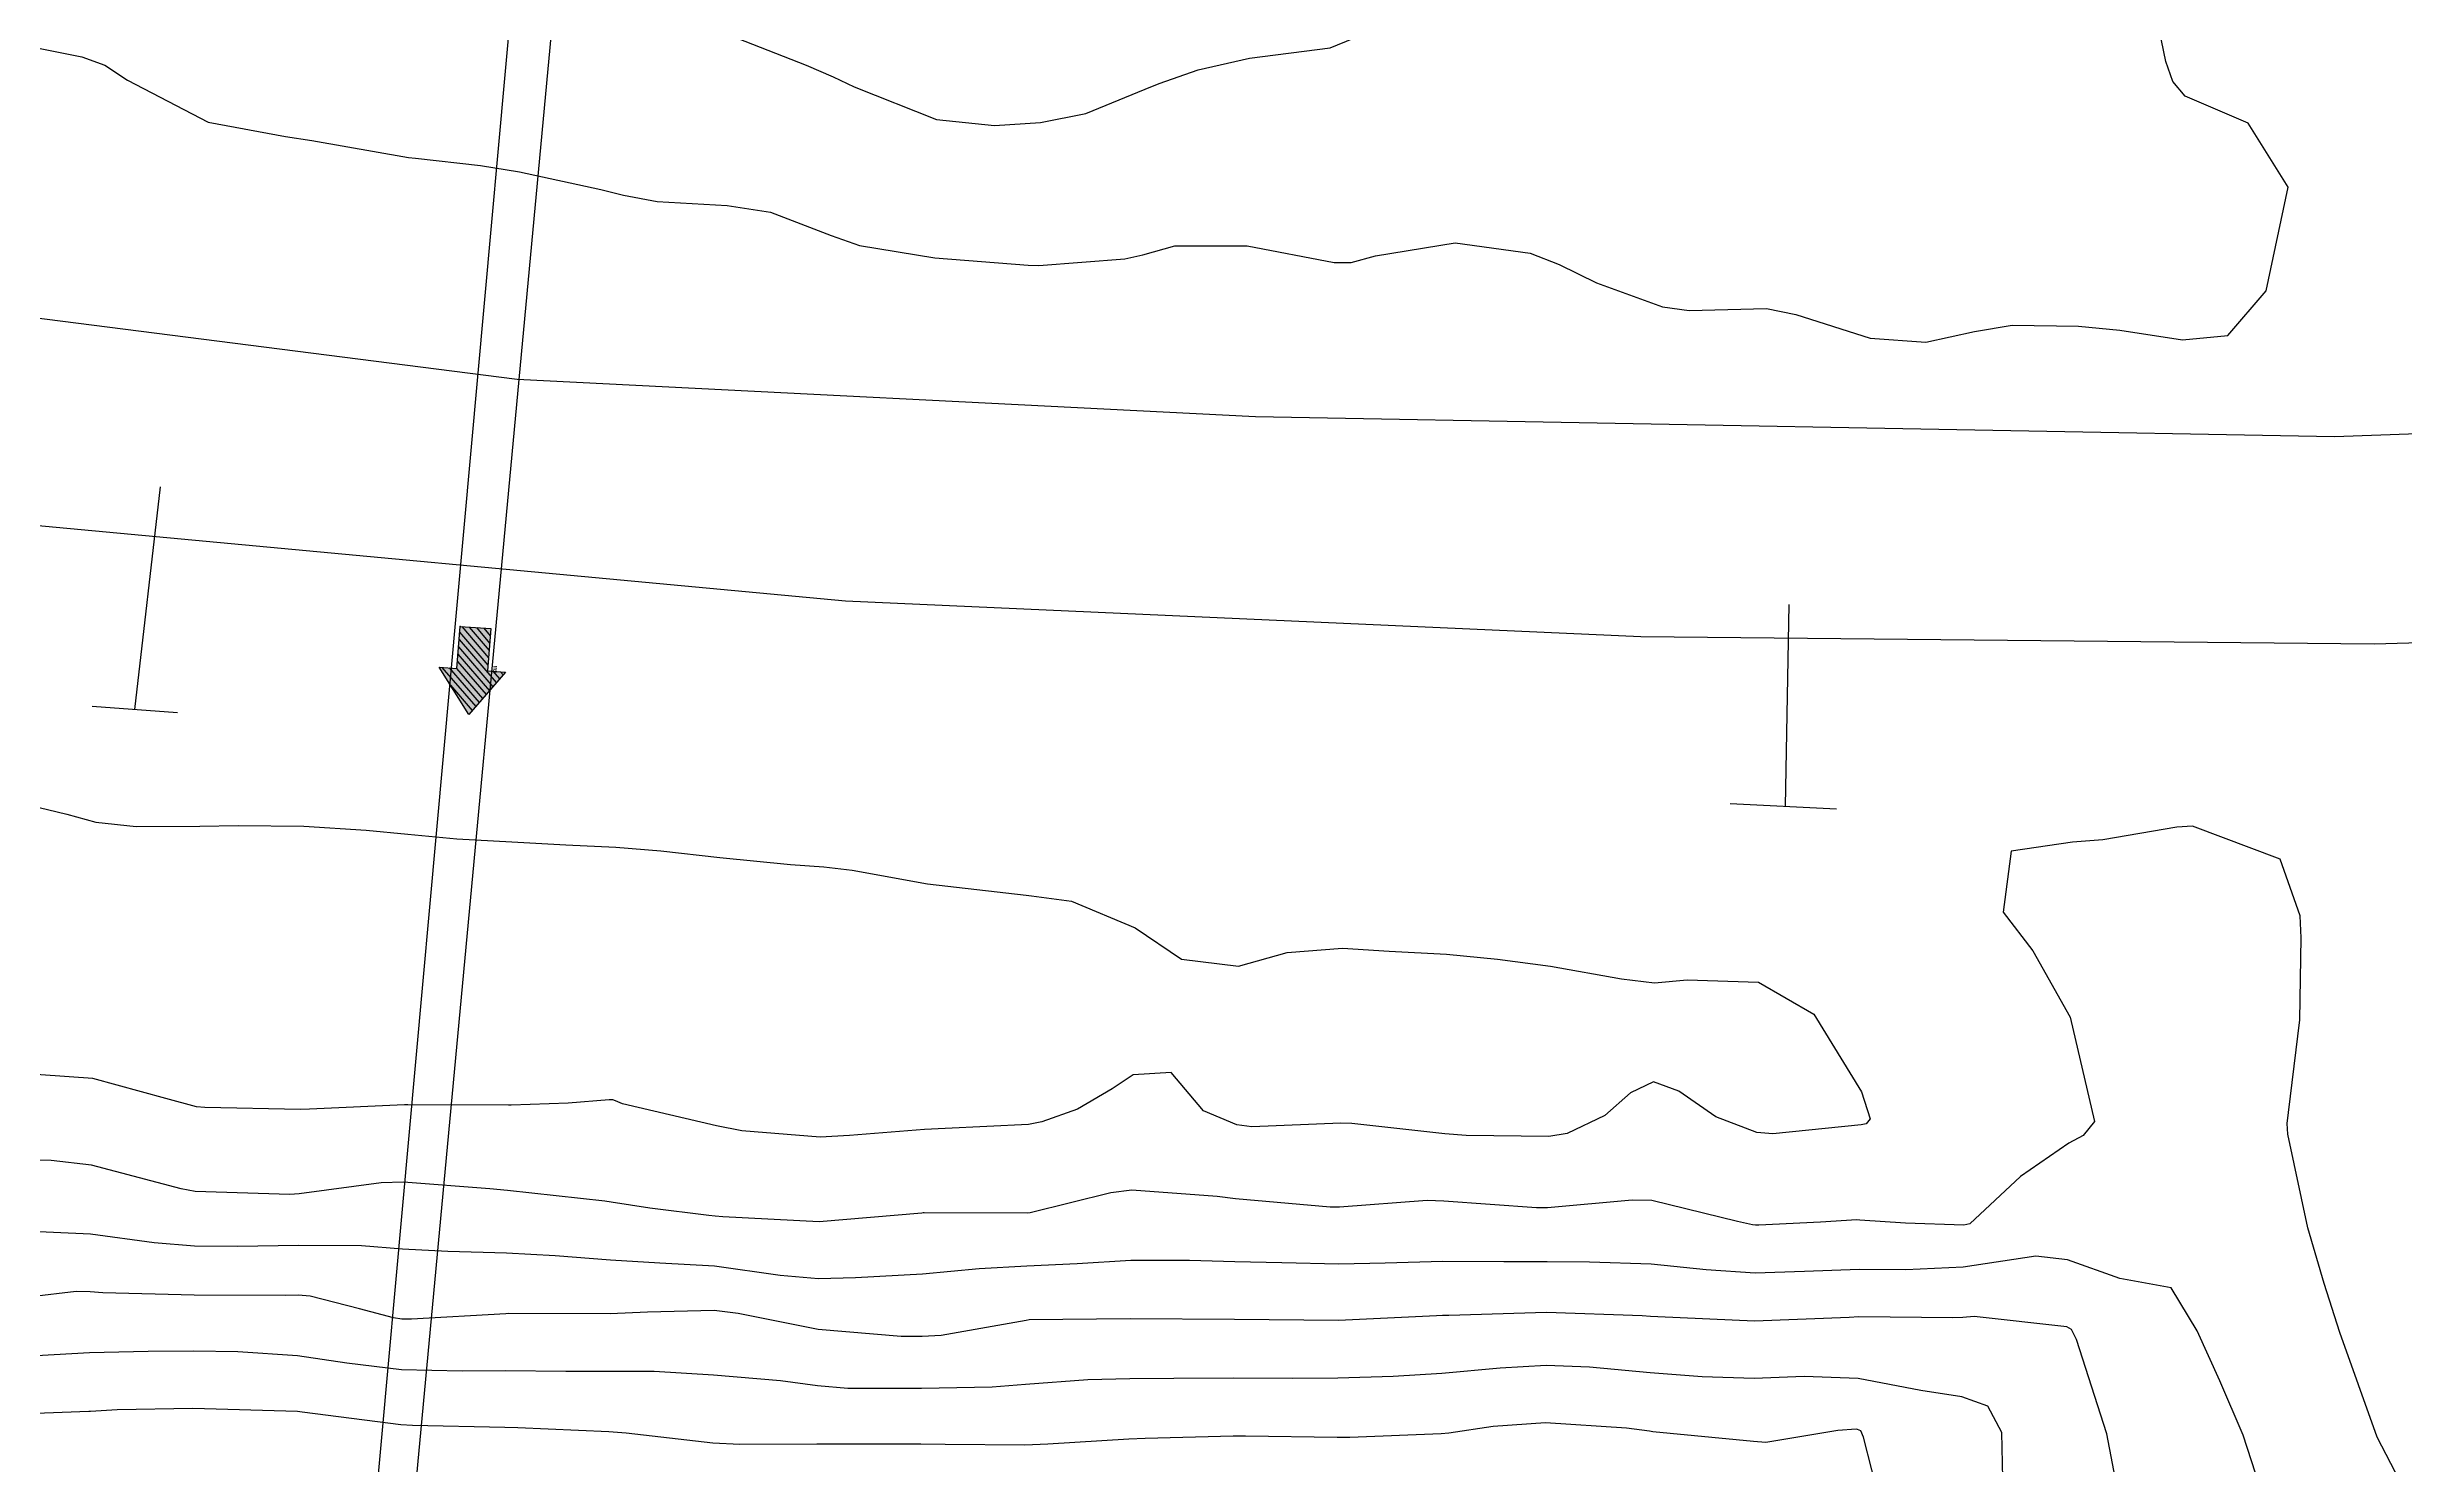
# Model space of a CAD drawing. Header units: metres. Extents: x 298520 to 308411, y 7433745 to 7450750.
# Drawn here: x 299296.24 to 299341.56, y 7449506.97 to 7449534.21 of the extents above; entities that cross this region are included whole.
import ezdxf

# ---------------------------------------------------------------- set-up
doc = ezdxf.new("R2010")
doc.units = ezdxf.units.M
doc.header["$LTSCALE"] = 10
doc.linetypes.add('CONTINUO', pattern=[0])
doc.linetypes.add('TRACEJADO', pattern=[8.7, 8, -0.7])
doc.layers.get('0').update_dxf_attribs({"color": 45})
for name, color, linetype in [('Curvas de Nivel 1m', 11, 'Continuous'), ('Curvas de Nivel 5m', 15, 'Continuous'), ('GALERIA', 45, 'Continuous'), ('Linha Férrea', 251, 'TRACKS'), ('Pórtico', 62, 'Continuous'), ('TEXTO', 45, 'Continuous')]:
    doc.layers.add(name, color=color, linetype=linetype)
doc.styles.add('SIMPLEX', font='simplex', dxfattribs={"height": 0.2})
doc.styles.get("Standard").update_dxf_attribs({"font": 'simplex.shx'})
doc.linetypes.add('TRACKS', pattern='A,0.15,[130,ltypeshp.shx,S=0.25,R=0,X=0,Y=0],0.15', length=0.3)

# ---------------------------------------------------------------- blocks, each defined once
blk = doc.blocks.new('SIMB_PONTO')
at = {"color": 0}
blk.add_point((0, 0), dxfattribs=at)
for tag in ['desc:', 'cota:', 'pto:']:
    blk.add_attdef(tag, (0, 0), '', height=1)

msp = doc.modelspace()

# ---------------------------------------------------------------- hatches: boundary and pattern name
at = {"layer": 'TEXTO'}
msp.add_hatch(color=256, dxfattribs=at).paths.add_polyline_path([(299304.768, 7449523.036), (299304.708, 7449522.226), (299305.051, 7449522.201), (299304.349, 7449521.384), (299303.775, 7449522.296), (299304.118, 7449522.27), (299304.179, 7449523.08)])

# ---------------------------------------------------------------- linework, layer by layer
at = {"layer": 'Curvas de Nivel 1m', "flags": 128}
for points, elevation in [([(299309.359, 7449534.44), (299310.829, 7449533.865), (299311.35, 7449533.641), (299311.753, 7449533.448), (299313.338, 7449532.82), (299314.451, 7449532.704), (299315.337, 7449532.761), (299316.207, 7449532.934), (299317.347, 7449533.404), (299317.619, 7449533.515), (299318.368, 7449533.775), (299319.355, 7449533.998), (299320.904, 7449534.198), (299321.359, 7449534.386)], 729), ([(299295.181, 7449519.814), (299296.618, 7449519.469), (299297.176, 7449519.314), (299297.953, 7449519.234), (299299.175, 7449519.243), (299299.913, 7449519.255), (299301.176, 7449519.239), (299302.376, 7449519.163), (299303.174, 7449519.085), (299304.117, 7449518.997), (299305.173, 7449518.937), (299306.21, 7449518.882), (299307.172, 7449518.836), (299308.041, 7449518.766), (299309.17, 7449518.636), (299310.534, 7449518.501), (299311.169, 7449518.459), (299311.714, 7449518.397), (299313.166, 7449518.129), (299315.062, 7449517.913), (299315.164, 7449517.904), (299315.933, 7449517.802), (299317.155, 7449517.289), (299318.049, 7449516.683), (299319.141, 7449516.547), (299320.081, 7449516.813), (299321.144, 7449516.894), (299322.039, 7449516.836), (299323.144, 7449516.779), (299324.12, 7449516.683), (299325.142, 7449516.551), (299326.508, 7449516.308), (299327.139, 7449516.232), (299327.765, 7449516.286), (299329.139, 7449516.242), (299330.203, 7449515.629), (299331.118, 7449514.133), (299331.285, 7449513.618), (299331.21, 7449513.521), (299331.111, 7449513.499), (299329.416, 7449513.329), (299329.109, 7449513.355), (299328.322, 7449513.652), (299327.606, 7449514.151), (299327.119, 7449514.326), (299326.678, 7449514.114), (299326.182, 7449513.679), (299325.461, 7449513.333), (299325.107, 7449513.278), (299323.521, 7449513.299), (299323.107, 7449513.33), (299321.321, 7449513.527), (299321.11, 7449513.535), (299319.401, 7449513.465), (299319.109, 7449513.498), (299318.467, 7449513.77), (299317.849, 7449514.507), (299317.12, 7449514.459), (299316.716, 7449514.195), (299316.046, 7449513.801), (299315.361, 7449513.556), (299315.108, 7449513.51), (299313.505, 7449513.428), (299313.107, 7449513.413), (299311.662, 7449513.295), (299311.104, 7449513.265), (299309.593, 7449513.388), (299309.107, 7449513.483), (299307.304, 7449513.907), (299307.165, 7449513.961), (299307.114, 7449513.983), (299307.044, 7449513.98), (299306.256, 7449513.919), (299305.164, 7449513.878), (299305.112, 7449513.876), (299303.174, 7449513.887), (299303.112, 7449513.884), (299301.287, 7449513.8), (299301.11, 7449513.798), (299299.275, 7449513.834), (299299.111, 7449513.85), (299298.522, 7449514.006), (299297.117, 7449514.393), (299295.577, 7449514.503)], 731), ([(299339.016, 7449505.822), (299338.456, 7449507.536), (299338.006, 7449508.583), (299337.574, 7449509.545), (299337.071, 7449510.368), (299336.088, 7449510.545), (299335.076, 7449510.906), (299334.472, 7449510.974), (299333.075, 7449510.766), (299331.973, 7449510.712), (299331.074, 7449510.718), (299330.024, 7449510.68), (299329.073, 7449510.651), (299328.134, 7449510.714), (299327.074, 7449510.822), (299325.893, 7449510.864), (299325.075, 7449510.865), (299324.242, 7449510.87), (299323.074, 7449510.874), (299321.96, 7449510.845), (299321.074, 7449510.824), (299319.975, 7449510.85), (299319.074, 7449510.871), (299318.198, 7449510.897), (299317.074, 7449510.896), (299316.044, 7449510.83), (299315.073, 7449510.782), (299314.155, 7449510.736), (299313.071, 7449510.634), (299311.781, 7449510.561), (299311.07, 7449510.539), (299310.334, 7449510.604), (299309.072, 7449510.783), (299308.022, 7449510.845), (299307.073, 7449510.9), (299306.01, 7449510.984), (299305.074, 7449511.032), (299303.946, 7449511.069), (299303.075, 7449511.114), (299302.287, 7449511.174), (299301.075, 7449511.183), (299299.901, 7449511.166), (299299.075, 7449511.17), (299298.296, 7449511.232), (299297.077, 7449511.399), (299295.655, 7449511.467)], 729), ([(299336.027, 7449506.556), (299335.837, 7449507.562), (299335.254, 7449509.374), (299335.157, 7449509.569), (299335.063, 7449509.62), (299333.284, 7449509.816), (299333.065, 7449509.8), (299332.874, 7449509.793), (299331.065, 7449509.81), (299330.885, 7449509.801), (299329.064, 7449509.727), (299327.206, 7449509.81), (299327.064, 7449509.819), (299326.905, 7449509.831), (299325.065, 7449509.893), (299323.185, 7449509.839), (299323.064, 7449509.834), (299322.952, 7449509.833), (299321.063, 7449509.74), (299319.063, 7449509.76), (299317.063, 7449509.772), (299315.12, 7449509.752), (299315.062, 7449509.744), (299313.43, 7449509.455), (299313.059, 7449509.431), (299312.657, 7449509.434), (299311.06, 7449509.565), (299309.523, 7449509.875), (299309.063, 7449509.936), (299307.785, 7449509.899), (299307.062, 7449509.868), (299305.115, 7449509.876), (299305.062, 7449509.871), (299303.245, 7449509.764), (299303.061, 7449509.766), (299302.897, 7449509.789), (299302.247, 7449509.962), (299301.298, 7449510.21), (299301.065, 7449510.228), (299300.825, 7449510.223), (299299.065, 7449510.229), (299297.314, 7449510.275), (299297.066, 7449510.294), (299296.8, 7449510.298), (299295.063, 7449510.093)], 728), ([(299333.844, 7449506.411), (299333.817, 7449507.588), (299333.55, 7449508.094), (299333.05, 7449508.273), (299332.261, 7449508.397), (299331.053, 7449508.624), (299330.02, 7449508.663), (299329.053, 7449508.627), (299328.057, 7449508.659), (299327.054, 7449508.734), (299325.893, 7449508.844), (299325.055, 7449508.876), (299324.173, 7449508.822), (299323.053, 7449508.724), (299322.115, 7449508.667), (299321.052, 7449508.632), (299320.173, 7449508.627), (299319.052, 7449508.631), (299317.899, 7449508.624), (299317.051, 7449508.619), (299316.246, 7449508.603), (299315.05, 7449508.51), (299314.405, 7449508.461), (299313.049, 7449508.431), (299311.633, 7449508.435), (299311.049, 7449508.484), (299310.338, 7449508.579), (299309.051, 7449508.69), (299307.913, 7449508.758), (299307.051, 7449508.761), (299306.211, 7449508.759), (299305.051, 7449508.775), (299304.222, 7449508.768), (299303.051, 7449508.792), (299302.005, 7449508.918), (299301.054, 7449509.063), (299299.906, 7449509.14), (299299.054, 7449509.151), (299298.186, 7449509.145), (299297.054, 7449509.117), (299296.035, 7449509.059)], 727), ([(299331.638, 7449505.614), (299331.158, 7449507.502), (299331.103, 7449507.619), (299331.043, 7449507.648), (299331.014, 7449507.65), (299330.662, 7449507.624), (299329.282, 7449507.395), (299329.04, 7449507.415), (299327.108, 7449507.603), (299327.042, 7449507.613), (299326.604, 7449507.674), (299325.044, 7449507.773), (299324.038, 7449507.705), (299323.184, 7449507.574), (299323.041, 7449507.561), (299321.282, 7449507.495), (299321.039, 7449507.493), (299319.279, 7449507.518), (299319.039, 7449507.52), (299317.348, 7449507.476), (299317.038, 7449507.461), (299315.479, 7449507.363), (299315.036, 7449507.345), (299313.506, 7449507.355), (299313.036, 7449507.362), (299311.527, 7449507.364), (299311.035, 7449507.363), (299309.555, 7449507.355), (299309.035, 7449507.383), (299307.37, 7449507.573), (299307.038, 7449507.602), (299305.287, 7449507.68), (299305.039, 7449507.685), (299303.267, 7449507.72), (299303.04, 7449507.739), (299301.146, 7449507.978), (299301.052, 7449507.989), (299299.043, 7449508.052), (299297.587, 7449508.022), (299297.078, 7449507.993), (299297.042, 7449507.99), (299295.166, 7449507.924)], 726)]:
    msp.add_lwpolyline(points, dxfattribs=dict(at, elevation=elevation))
at = {"layer": 'Curvas de Nivel 5m', "elevation": 730, "flags": 128}
for points in [[(299295.596, 7449534.288), (299296.911, 7449534.027), (299297.351, 7449533.865), (299297.788, 7449533.574), (299299.334, 7449532.77), (299300.821, 7449532.495), (299301.329, 7449532.414), (299303.185, 7449532.092), (299303.325, 7449532.076), (299304.573, 7449531.938), (299305.322, 7449531.816), (299306.887, 7449531.475), (299307.318, 7449531.367), (299307.965, 7449531.245), (299309.316, 7449531.166), (299310.148, 7449531.038), (299311.31, 7449530.588), (299311.855, 7449530.398), (299313.306, 7449530.161), (299315.099, 7449530.018), (299315.305, 7449530.014), (299316.957, 7449530.143), (299317.307, 7449530.22), (299317.921, 7449530.392), (299319.309, 7449530.395), (299320.98, 7449530.07), (299321.306, 7449530.071), (299321.776, 7449530.202), (299323.31, 7449530.452), (299324.75, 7449530.254), (299325.306, 7449530.036), (299326.028, 7449529.683), (299327.296, 7449529.223), (299327.809, 7449529.148), (299329.296, 7449529.186), (299329.855, 7449529.074), (299331.288, 7449528.618), (299332.354, 7449528.542), (299333.29, 7449528.747), (299334.014, 7449528.867), (299335.292, 7449528.847), (299336.084, 7449528.77), (299337.288, 7449528.589), (299338.159, 7449528.668), (299338.897, 7449529.526), (299339.323, 7449531.52), (299338.554, 7449532.75), (299337.34, 7449533.269), (299337.107, 7449533.552), (299336.967, 7449533.935), (299336.635, 7449535.557)], [(299342.074, 7449505.489), (299341.033, 7449507.5), (299340.314, 7449509.511), (299340.01, 7449510.453), (299339.698, 7449511.521), (299339.317, 7449513.319), (299339.304, 7449513.527), (299339.326, 7449513.738), (299339.542, 7449515.516), (299339.573, 7449517.092), (299339.549, 7449517.516), (299339.169, 7449518.603), (299337.484, 7449519.24), (299337.178, 7449519.222), (299335.758, 7449518.98), (299335.173, 7449518.934), (299333.996, 7449518.763), (299333.842, 7449517.59), (299334.41, 7449516.845), (299335.133, 7449515.57), (299335.599, 7449513.565), (299335.379, 7449513.297), (299335.107, 7449513.149), (299334.173, 7449512.508), (299333.201, 7449511.598), (299333.083, 7449511.574), (299331.962, 7449511.611), (299331.084, 7449511.67), (299331.032, 7449511.673), (299330.328, 7449511.628), (299329.146, 7449511.575), (299329.082, 7449511.576), (299329.021, 7449511.58), (299328.734, 7449511.645), (299327.089, 7449512.047), (299326.708, 7449512.054), (299325.086, 7449511.903), (299324.873, 7449511.906), (299323.088, 7449512.036), (299322.767, 7449512.044), (299321.086, 7449511.921), (299320.906, 7449511.921), (299319.088, 7449512.077), (299318.731, 7449512.123), (299317.09, 7449512.245), (299316.688, 7449512.195), (299315.141, 7449511.809), (299315.092, 7449511.801), (299313.103, 7449511.81), (299313.083, 7449511.808), (299313.058, 7449511.806), (299311.081, 7449511.638), (299309.229, 7449511.731), (299309.082, 7449511.746), (299308.959, 7449511.759), (299307.826, 7449511.899), (299307.084, 7449512.013), (299306.963, 7449512.033), (299305.088, 7449512.24), (299304.749, 7449512.272), (299303.09, 7449512.396), (299302.662, 7449512.384), (299301.086, 7449512.172), (299300.904, 7449512.164), (299299.086, 7449512.222), (299298.818, 7449512.272), (299297.093, 7449512.726), (299296.32, 7449512.813), (299295.095, 7449512.826)]]:
    msp.add_lwpolyline(points, dxfattribs=at)
at = {"layer": 'GALERIA', "linetype": 'TRACEJADO', "flags": 128}
for points in [[(299301.391, 7449493.326), (299305.602, 7449539.782)], [(299302.086, 7449493.286), (299306.415, 7449539.576)]]:
    msp.add_lwpolyline(points, dxfattribs=at)
at = {"layer": 'Linha Férrea', "flags": 128}
for points in [[(298729.261, 7450749.95), (298734.809, 7450730.65), (298742.343, 7450703.451), (298750.119, 7450676.237), (298757.889, 7450649.199), (298765.189, 7450623.712), (298769.985, 7450606.424), (298776.494, 7450583.287), (298783.055, 7450560.248), (298788.164, 7450542.214), (298793.821, 7450521.584), (298798.125, 7450506.606), (298804.386, 7450484.418), (298809.295, 7450466.837), (298814.551, 7450448.858), (298819.559, 7450431.225), (298826.267, 7450408.649), (298831.926, 7450389.314), (298837.135, 7450370.779), (298842.092, 7450352.398), (298847.802, 7450331.823), (298852.149, 7450316.412), (298858.34, 7450294.769), (298862.969, 7450278.965), (298867.952, 7450260.088), (298870.924, 7450249.95), (298873.722, 7450238.982), (298878.355, 7450222.697), (298882.025, 7450210.358), (298885.603, 7450197.651), (298890.189, 7450181.049), (298894.637, 7450166.006), (298898.995, 7450149.812), (298904.361, 7450131.79), (298908.122, 7450117.709), (298911.93, 7450103.946), (298916.104, 7450089.039), (298920.554, 7450073.399), (298923.212, 7450064.319), (298926.468, 7450052.577), (298930.321, 7450038.956), (298934.723, 7450023.223), (298938.252, 7450011.622), (298941.509, 7449999.193), (298944.399, 7449989.651), (298947.701, 7449977.682), (298952.335, 7449961.49), (298956.967, 7449946.581), (298961.92, 7449929.017), (298965.909, 7449915.258), (298970.082, 7449900.905), (298973.936, 7449887.787), (298977.788, 7449874.853), (298981.549, 7449862.469), (298986.366, 7449847.197), (298989.852, 7449836.37), (298994.575, 7449822.337), (298999.437, 7449807.292), (299004.068, 7449794.269), (299008.7, 7449781.657), (299013.057, 7449770.328), (299018.285, 7449757.718), (299022.322, 7449748.037), (299026.817, 7449737.63), (299031.861, 7449726.852), (299036.814, 7449716.896), (299043.096, 7449705.205), (299047.821, 7449696.534), (299054.335, 7449685.572), (299060.664, 7449675.852), (299069.469, 7449663.104), (299077.541, 7449652.872), (299085.429, 7449643.336), (299089.832, 7449637.784), (299098.728, 7449628.561), (299107.993, 7449618.793), (299117.442, 7449610.031), (299127.077, 7449601.223), (299138.453, 7449591.782), (299150.409, 7449582.651), (299162.779, 7449573.982), (299174.004, 7449567.002), (299185.962, 7449560.295), (299199.698, 7449553.222), (299213.253, 7449547.024), (299227.033, 7449541.5), (299241.999, 7449536.525), (299258.424, 7449531.831), (299277.224, 7449527.814), (299295.935, 7449525.032), (299311.589, 7449523.57), (299326.876, 7449522.883), (299340.975, 7449522.747), (299353.572, 7449523.111), (299369.274, 7449524.069), (299382.826, 7449525.211), (299396.609, 7449526.717), (299414.178, 7449529.501), (299430.969, 7449532.603), (299440.142, 7449534.839), (299451.094, 7449537.487), (299469.666, 7449542.917), (299486.963, 7449547.755), (299510.376, 7449554.83), (299531.414, 7449561.037), (299544.903, 7449564.894), (299559.186, 7449569.068), (299590.197, 7449576.665), (299616.417, 7449582.259), (299645.03, 7449585.805), (299675.251, 7449587.635), (299705.522, 7449586.259), (299732.882, 7449582.825), (299762.581, 7449576.088), (299791.888, 7449566.944), (299816.217, 7449556.896), (299840.774, 7449544.781), (299859.676, 7449534.387), (299878.529, 7449521.308), (299897.376, 7449507.135), (299919.538, 7449486.991), (299927.658, 7449478.626), (299947.133, 7449456.962), (299961.499, 7449437.961), (299971.137, 7449424.784), (299981.869, 7449408.322), (299997.595, 7449383.682), (300016.228, 7449354.96), (300035.864, 7449324.687), (300055.136, 7449295.587), (300073.232, 7449268.397), (300085.868, 7449249.95), (300089.501, 7449244.778), (300101.211, 7449227.647), (300111.197, 7449214.14), (300124.752, 7449194.736), (300135.909, 7449179.759), (300148.296, 7449162.129), (300160.805, 7449144.566), (300173.129, 7449128.481), (300185.523, 7449112.088), (300198.402, 7449095.758), (300207.462, 7449083.98), (300220.094, 7449068.515), (300233.468, 7449051.744), (300246.778, 7449035.349), (300263.478, 7449015.076), (300277.526, 7448998.444), (300292.814, 7448981.501), (300306.688, 7448964.856), (300324.623, 7448944.393), (300340.398, 7448926.517), (300357.9, 7448907.843), (300372.755, 7448891.817), (300392.041, 7448871.054), (300410.717, 7448852.066), (300427.475, 7448834.137), (300439.245, 7448822.858), (300454.898, 7448806.525), (300473.448, 7448788.164), (300493.111, 7448768.808), (300511.705, 7448749.95), (300518.198, 7448743.612), (300525.672, 7448735.984), (300530.889, 7448730.361), (300538.141, 7448723.284), (300543.771, 7448717.624), (300548.924, 7448711.903), (300554.778, 7448706.093), (300562.444, 7448698.573), (300570.483, 7448690.198), (300580.06, 7448680.508), (300590.013, 7448670.628), (300599.102, 7448661.391), (300608.565, 7448651.702), (300616.68, 7448643.32), (300625.581, 7448633.859), (300633.62, 7448625.859), (300641.21, 7448617.858), (300649.582, 7448609.897), (300659.386, 7448599.72), (300667.387, 7448591.231), (300676.098, 7448582.784), (300683.871, 7448574.669), (300691.725, 7448567.153), (300703.33, 7448554.876), (300711.744, 7448546.351), (300718.093, 7448539.767), (300726.506, 7448530.983), (300733.153, 7448523.695), (300741.152, 7448514.418), (300747.426, 7448507.242), (300750.054, 7448504.018), (300758.169, 7448493.99), (300764.854, 7448485.238), (300772.251, 7448475.55), (300781.114, 7448462.855), (300788.178, 7448452.147), (300795.99, 7448439.115), (300802.712, 7448427.661), (300809.137, 7448414.665), (300814.959, 7448402.42), (300819.763, 7448391.601), (300824.722, 7448378.533), (300829.079, 7448366.59), (300833.249, 7448353.858), (300836.592, 7448342.438), (300839.822, 7448330.572), (300842.678, 7448317.912), (300845.758, 7448304.202), (300848.387, 7448291.169), (300849.927, 7448279.903), (300851.843, 7448266.756), (300852.632, 7448254.174), (300852.974, 7448249.95), (300853.718, 7448237.64), (300853.896, 7448226.066), (300854.164, 7448215.145), (300853.836, 7448203.832), (300853.598, 7448192.905), (300852.795, 7448182.25), (300851.991, 7448170.79), (300850.801, 7448159.302), (300849.223, 7448146.768), (300848.151, 7448135.486), (300846.96, 7448124.114), (300845.442, 7448113.546), (300844.222, 7448102.204), (300842.288, 7448090.385), (300840.978, 7448078.33), (300839.608, 7448068.386), (300838.209, 7448056.39), (300836.541, 7448045.166), (300835.023, 7448032.665), (300833.535, 7448020.341), (300832.284, 7448009.205), (300831.094, 7447998.637), (300829.874, 7447985.926), (300828.432, 7447973.713), (300826.546, 7447955.639), (300825.162, 7447943.391), (300824.986, 7447942.247), (300823.836, 7447930.96), (300822.657, 7447919.829), (300821.593, 7447909.075), (300820.243, 7447895.408), (300819.533, 7447885.934), (300818.679, 7447872.07), (300818.298, 7447858.799), (300817.927, 7447851.916), (300817.786, 7447841.862), (300817.933, 7447833.489), (300818.516, 7447815.843), (300820.361, 7447795.876), (300822.449, 7447776.733), (300825.922, 7447758.996), (300827.722, 7447750.217), (300828.687, 7447743.229), (300830.467, 7447731.539), (300833.751, 7447711.152), (300838.977, 7447681.969), (300842.161, 7447664.851), (300846.249, 7447643.566), (300856.898, 7447587.933), (300861.3, 7447564.706), (300863.731, 7447552.015), (300867.081, 7447534.8), (300870.251, 7447518.153), (300879.139, 7447471.406), (300882.717, 7447452.426), (300886.196, 7447433.436), (300890.621, 7447408.952), (300893.065, 7447393.996), (300894.895, 7447382.534), (300896.018, 7447374.923), (300897.056, 7447367.88), (300898.671, 7447355.202), (300899.884, 7447344.173), (300901.155, 7447328.57), (300902.425, 7447306.17), (300902.632, 7447290.927), (300902.643, 7447274.906), (300901.209, 7447249.806), (300899.894, 7447235.454), (300897.424, 7447214.973), (300896.24, 7447207.108, -0.017609), (300893.245, 7447191.067), (300890.79, 7447180.008), (300886.347, 7447162.337), (300883.122, 7447151.267), (300877.521, 7447133.871), (300873.858, 7447123.752), (300865.532, 7447103.056), (300859.822, 7447090.388), (300850.503, 7447071.406), (300846.315, 7447063.106), (300836.805, 7447045.834), (300827.664, 7447031.197), (300815.395, 7447013.014), (300803.069, 7446996.228), (300792.968, 7446983.245), (300781.446, 7446969.292), (300759.63, 7446945.435), (300748.36, 7446933.669), (300737.301, 7446922.447), (300720.178, 7446905.644), (300707.821, 7446893.561), (300697.057, 7446883.028), (300686.376, 7446872.224), (300676.506, 7446862.329), (300660.145, 7446845.845), (300651.989, 7446837.638), (300637.917, 7446823.835), (300624.102, 7446810.419), (300614.955, 7446801.573), (300610.107, 7446796.538), (300599.124, 7446785.64, 0.017844), (300588.776, 7446774.611), (300582.973, 7446768.596), (300572.807, 7446757.15), (300570.635, 7446754.423, -0.018804), (300566.868, 7446749.902, -0.021463), (300565.197, 7446747.771, 0.014089), (300560.744, 7446742.236), (300556.818, 7446737.065), (300549.018, 7446726.402), (300544.903, 7446720.152), (300542.989, 7446717.435), (300540.702, 7446714.014), (300534.516, 7446704.131), (300528.813, 7446694.775), (300525.37, 7446688.688), (300519.775, 7446678.443, 0.017217), (300513.559, 7446666.068), (300510.115, 7446659.471), (300505.35, 7446648.44), (300501.39, 7446638.953, 0.017957), (300498.447, 7446631.125), (300492.383, 7446614.647), (300488.086, 7446600.958), (300484.889, 7446590.082), (300482.448, 7446580.533), (300479.028, 7446566.174), (300474.999, 7446546.195), (300472.245, 7446530.076), (300469.723, 7446510.133), (300467.649, 7446494.09), (300465.343, 7446472.628), (300462.509, 7446448.283), (300460.589, 7446427.75), (300458.173, 7446403.459), (300455.716, 7446377.743), (300453.679, 7446357.578), (300451.179, 7446331.957), (300448.408, 7446302.907), (300446.096, 7446278.461), (300443.948, 7446255.986), (300443.327, 7446249.95), (300441.921, 7446236.026), (300439.714, 7446214.959), (300437.145, 7446189.663), (300434.772, 7446164.489), (300432.986, 7446145.942), (300427.675, 7446092.019), (300425.457, 7446069.071), (300422.052, 7446034.05), (300420.454, 7446017.74), (300416.946, 7445981.751), (300414.159, 7445952.95), (300410.686, 7445916.311), (300408.437, 7445891.812), (300405.718, 7445868.171), (300403.766, 7445842.739), (300401.654, 7445818.651), (300400.337, 7445806.143), (300399.876, 7445801.282), (300399.266, 7445794.558)], [(298905.363, 7450145.031), (298910.207, 7450124.873), (298915.002, 7450108.012), (298921.739, 7450085.266), (298926.98, 7450064.83), (298931.003, 7450051.742), (298934.224, 7450039.953), (298937.65, 7450027.983), (298940.458, 7450017.786), (298943.206, 7450008.624), (298945.866, 7449998.811), (298948.85, 7449988.084), (298952.218, 7449977.183), (298954.849, 7449967.637), (298957.892, 7449956.733), (298961.763, 7449943.848), (298964.896, 7449932.558), (298968.973, 7449920.293), (298972.372, 7449908.382), (298975.8, 7449896.208), (298979.287, 7449884.682), (298982.035, 7449875.079), (298985.463, 7449863.464), (298988.891, 7449853.475), (298994.252, 7449836.792), (298999.642, 7449820.007), (299004.122, 7449806.223), (299009.577, 7449791.55), (299017.072, 7449771.922), (299023.852, 7449755.78), (299031.351, 7449735.099), (299042.615, 7449714.768), (299049.157, 7449702.257), (299057.947, 7449687.795), (299067.128, 7449674.025), (299074.388, 7449663.764), (299083.266, 7449652.271), (299093.226, 7449640.21), (299104.865, 7449628.3), (299116.059, 7449616.929), (299127.188, 7449606.965), (299134.846, 7449600.398), (299146.061, 7449590.999), (299159.8, 7449581.134), (299172.881, 7449572.672), (299188.754, 7449563.553), (299203.487, 7449555.781), (299219.692, 7449548.782), (299229.285, 7449544.979), (299249.695, 7449538.196), (299264.418, 7449534.22), (299286.841, 7449530.183), (299305.276, 7449527.832), (299319.472, 7449527.113), (299340.209, 7449526.73), (299362.575, 7449527.496), (299380.335, 7449528.889), (299402.027, 7449531.43), (299418.393, 7449534.55), (299439.271, 7449538.773), (299455.546, 7449542.61), (299468.219, 7449546.447), (299486.071, 7449551.679), (299502.678, 7449556.429), (299521.873, 7449562.476), (299544.903, 7449569.511), (299558.765, 7449572.874), (299572.65, 7449576.475), (299589.389, 7449580.647), (299603.615, 7449583.903), (299623.713, 7449587.445), (299640.449, 7449589.67), (299657.813, 7449590.983), (299675.925, 7449591.554), (299694.255, 7449591.042), (299708.541, 7449590.126), (299722.182, 7449588.244), (299738.919, 7449585.56), (299759.653, 7449580.821), (299775.25, 7449576.474), (299786.436, 7449572.94), (299797.015, 7449569.282), (299807.003, 7449565.52), (299816.424, 7449561.561), (299823.596, 7449557.979), (299834.148, 7449553.022), (299842.943, 7449548.641), (299850.946, 7449544.045), (299857.58, 7449540.07), (299867.592, 7449534.039), (299879.685, 7449526.144), (299888.765, 7449519.647), (299901.686, 7449509.708), (299911.305, 7449500.703), (299920.635, 7449492.515), (299928.708, 7449484.626), (299935.814, 7449476.733), (299943.925, 7449467.258), (299951.104, 7449459.003), (299957.671, 7449450.784), (299963.484, 7449442.67), (299970.77, 7449432.303), (299976.475, 7449423.904), (299982.432, 7449414.862), (299988.891, 7449404.85), (299995.852, 7449394.443), (300002.312, 7449383.928), (300010.887, 7449370.223), (300018.781, 7449358.239), (300026.569, 7449345.892), (300033.388, 7449335.88), (300041.176, 7449324.037), (300049.358, 7449311.838), (300057.288, 7449299.745), (300065.47, 7449287.364), (300073.508, 7449275.701), (300081.011, 7449264.541), (300090.196, 7449251.298), (300091.164, 7449249.95), (300100.525, 7449236.167), (300109.403, 7449223.951), (300117.162, 7449213.187), (300127.336, 7449198.457), (300139.6, 7449181.446), (300149.952, 7449166.72), (300159.813, 7449153.466), (300168.75, 7449141.382), (300179.779, 7449126.346), (300190.932, 7449112.414), (300203.876, 7449095.222), (300217.308, 7449078.587), (300230.374, 7449062.005), (300242.887, 7449046.162), (300256.877, 7449029.774), (300272.777, 7449010.921), (300288.309, 7448992.868), (300306.303, 7448971.97), (300322.512, 7448953.54), (300337.055, 7448937.024), (300349.196, 7448923.521), (300363.433, 7448907.803), (300372.178, 7448898.27), (300387.649, 7448881.624), (300402.322, 7448866.086), (300417.298, 7448851.105), (300428.763, 7448838.962), (300440.716, 7448827.379), (300454.398, 7448813.148), (300467.461, 7448800.639), (300481.638, 7448785.533), (300502.227, 7448765.254), (300514.06, 7448753.852), (300517.826, 7448749.95), (300528.275, 7448738.976), (300540.783, 7448726.333), (300551.364, 7448715.261), (300568.358, 7448698.083), (300580.431, 7448686.447), (300591.073, 7448675.242), (300605.822, 7448659.996), (300619.827, 7448645.871), (300631.531, 7448633.85), (300641.93, 7448623.388), (300651.196, 7448614.132), (300663.21, 7448601.736), (300675.654, 7448588.967), (300686.366, 7448579.136), (300697.132, 7448567.001), (300714.307, 7448549.82), (300728.065, 7448535.254), (300742.189, 7448519.954), (300754.02, 7448506), (300763.608, 7448493.67), (300772.134, 7448482.969), (300781.594, 7448469.905), (300789.873, 7448457.453), (300798.087, 7448444.138), (300806.367, 7448430.378), (300809.353, 7448423.731), (300815.826, 7448410.715), (300822.176, 7448396.83), (300827.777, 7448382.459), (300832.26, 7448369.325), (300838.297, 7448352.647), (300842.655, 7448335.903), (300846.951, 7448318.72), (300850.061, 7448305.153), (300853.485, 7448286.05), (300855.912, 7448269.922), (300857.341, 7448249.95), (300858.33, 7448231.606), (300857.942, 7448206.205), (300856.925, 7448178.368), (300854.333, 7448156.855), (300851.333, 7448129.708), (300849.095, 7448108.502), (300845.739, 7448085.317), (300843.044, 7448064.17), (300840.396, 7448043.097), (300838.567, 7448030.951), (300837.041, 7448016.016), (300835.11, 7447994.958), (300832.975, 7447975.28), (300830.738, 7447953.623), (300829.108, 7447937.188), (300828.366, 7447933.435), (300827.045, 7447924.743), (300825.629, 7447910.191), (300824.268, 7447895.589), (300822.966, 7447881.617), (300821.953, 7447863.074), (300821.73, 7447846.352), (300821.738, 7447838.346), (300822.298, 7447822.796), (300823.264, 7447806.625), (300824.128, 7447792.391), (300826.211, 7447777.691), (300829.715, 7447760.435), (300831.501, 7447751.07), (300833.495, 7447738.255), (300836.415, 7447720.056), (300862.711, 7447579.549), (300879.787, 7447489.912), (300882.904, 7447473.371), (300886.736, 7447453.399), (300891.84, 7447425.61), (300894.824, 7447408.419), (300897.501, 7447392.308), (300900.259, 7447374.699), (300902.627, 7447356.768), (300903.989, 7447344.999), (300904.86, 7447335.88), (300905.847, 7447322.28), (300906.291, 7447313.022), (300906.573, 7447308.418), (300906.759, 7447298.893), (300906.88, 7447292.725, -0.006984), (300906.844, 7447284.829), (300906.695, 7447276.838), (300906.36, 7447267.883), (300905.744, 7447256.667), (300905.23, 7447249.95), (300904.292, 7447239.525), (300903.012, 7447227.25), (300901.034, 7447212.309), (300899.543, 7447202.921, -0.011988), (300897.909, 7447194.02), (300894.997, 7447180.769), (300891.356, 7447165.387), (300887.457, 7447151.115), (300883.301, 7447137.652), (300876.75, 7447119.219), (300874.099, 7447111.988), (300871.749, 7447106.138, -0.018309), (300868.914, 7447099.764, 0.011681), (300865.826, 7447093.061), (300860.469, 7447081.825), (300851.72, 7447064.422), (300846.208, 7447053.937), (300843.033, 7447048.479), (300836.89, 7447038.137), (300827.206, 7447022.921), (300821.11, 7447014.014), (300814.857, 7447005.089), (300809.628, 7446998.099), (300801.236, 7446986.884), (300791.122, 7446974.407), (300781.425, 7446962.969), (300774.943, 7446955.767), (300762.88, 7446942.762), (300751.299, 7446930.933), (300734.873, 7446914.565), (300727.949, 7446907.628), (300717.868, 7446897.443), (300705.6, 7446885.783), (300698.716, 7446879.048), (300668.127, 7446848.06), (300640.994, 7446821.407), (300627.442, 7446808.23), (300610.345, 7446790.697), (300597.443, 7446778.155), (300592.334, 7446772.486), (300571.229, 7446748.595), (300567.705, 7446744.65), (300564.743, 7446740.8), (300562.62, 7446737.769), (300551.356, 7446722.391), (300544.903, 7446712.981), (300541.869, 7446707.917), (300539.497, 7446704.103, 0.003437), (300530.37, 7446689.205, 0.010632), (300522.744, 7446675.931, 0.016565), (300518.05, 7446666.625, -0.011698), (300511.771, 7446653.868, 0.029635), (300510.132, 7446650.211), (300505.481, 7446638.898), (300500.314, 7446625.471), (300492.316, 7446601.197), (300488.229, 7446587.047), (300485.297, 7446575.185), (300482.347, 7446562.473), (300481.087, 7446556.089, 0.004599), (300479.148, 7446545.763), (300476.443, 7446530.265), (300474.645, 7446518.085), (300472.755, 7446502.987), (300471.297, 7446490.618), (300469.17, 7446472.092), (300467.901, 7446459.793), (300466.767, 7446449.806), (300465.445, 7446435.701), (300463.191, 7446412.592), (300462.659, 7446405.266), (300461.606, 7446397.228), (300459.608, 7446375.419), (300458.167, 7446361.3), (300456.938, 7446349.283), (300454.601, 7446324.341), (300452.383, 7446301.27), (300450.408, 7446280.731), (300448.612, 7446261.944), (300447.444, 7446249.79), (300445.943, 7446235.321), (300443.682, 7446213.965), (300443.009, 7446207.561), (300441.275, 7446189.511), (300439.198, 7446168.049), (300436.473, 7446140.607), (300434.029, 7446115.856), (300431.015, 7446085.098), (300427.797, 7446052.837), (300425.199, 7446025.415), (300423.636, 7446009.727), (300422.457, 7445994.573), (300421.615, 7445989.53), (300419.286, 7445963.664), (300415.807, 7445928.192), (300414.69, 7445917.527), (300413.782, 7445904.921), (300412.247, 7445888.391), (300411.949, 7445886.157), (300411.266, 7445881.618), (300410.692, 7445876.189), (300409.038, 7445857.286), (300407.606, 7445838.578), (300405.212, 7445812.517), (300404.532, 7445804.524), (300403.437, 7445794.141)]]:
    msp.add_lwpolyline(points, format="xyb", dxfattribs=at)
at = {"layer": 'Pórtico'}
for points in [[(299297.928, 7449521.485), (299298.423, 7449525.762)], [(299329.66, 7449519.625), (299329.729, 7449523.497)], [(299297.109, 7449521.544), (299298.747, 7449521.425)], [(299328.597, 7449519.677), (299330.641, 7449519.576)]]:
    msp.add_lwpolyline(points, dxfattribs=at)
at = {"layer": 'TEXTO', "linetype": 'CONTINUO', "flags": 128}
for points in [[(299304.21, 7449523.078), (299304.727, 7449522.478)], [(299304.351, 7449523.067), (299304.737, 7449522.619)], [(299304.492, 7449523.057), (299304.748, 7449522.76)], [(299304.633, 7449523.046), (299304.758, 7449522.901)], [(299304.139, 7449522.547), (299304.744, 7449521.844)], [(299304.149, 7449522.688), (299304.81, 7449521.921)], [(299304.16, 7449522.829), (299304.876, 7449521.998)], [(299304.17, 7449522.97), (299304.716, 7449522.337)], [(299303.831, 7449522.292), (299304.48, 7449521.537)], [(299303.972, 7449522.281), (299304.546, 7449521.614)], [(299304.113, 7449522.271), (299304.612, 7449521.691)], [(299304.128, 7449522.406), (299304.678, 7449521.768)], [(299304.942, 7449522.074), (299304.818, 7449522.218)], [(299305.008, 7449522.151), (299304.959, 7449522.208)], [(299303.992, 7449521.951), (299304.414, 7449521.461)]]:
    msp.add_lwpolyline(points, dxfattribs=at)
at = {"layer": 'TEXTO', "linetype": 'CONTINUO'}
msp.add_polyline3d([(299304.768, 7449523.036, 0), (299304.708, 7449522.226, 0), (299305.051, 7449522.201, 0), (299304.349, 7449521.384, 0), (299303.775, 7449522.296, 0), (299304.118, 7449522.27, 0), (299304.179, 7449523.08, 0)], close=True, dxfattribs=at)

# ---------------------------------------------------------------- block references
at = {"layer": 'TEXTO'}
ref = msp.add_blockref('SIMB_PONTO', (299304.179, 7449523.08), dxfattribs=dict(at, xscale=0.08, yscale=0.08, zscale=0.08, rotation=265.731844905506))
ref.add_attrib('PONTO', '112', (299304.825, 7449522.33), dxfattribs={"layer": '0', "color": 1, "height": 0.06, "rotation": 265.7318, "style": 'SIMPLEX', "width": 0.8})

doc.saveas('drawing.dxf')
